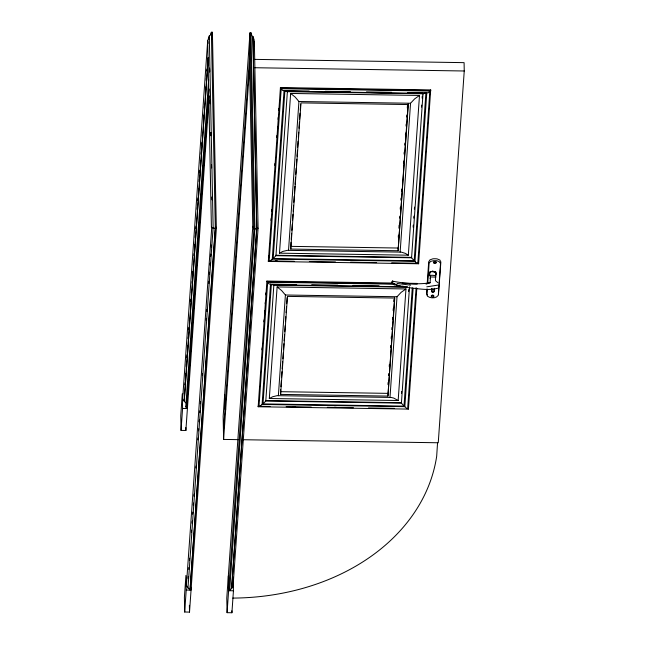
<?xml version="1.0" encoding="UTF-8"?>
<svg xmlns="http://www.w3.org/2000/svg" width="645" height="645" viewBox="0 0 645 645"><rect width="100%" height="100%" fill="white"/><g stroke="black" fill="none" stroke-linecap="round" stroke-linejoin="round"><path stroke-width="0.97" d="M212.269 39.119L212.407 32.266L211.383 32.25L211.246 34.258M249.43 59.292L249.97 32.855L250.986 32.871L254.92 229.088L253.904 229.072L252.784 226.29L249.43 59.292L223.436 431.07M231.611 588.716L256.783 228.725L254.88 228.975L229.636 590.723L230.692 589.046L231.611 588.716L256.726 228.588L252.929 36.588L252.018 35.951L250.986 32.871L250.849 34.878M431.715 290.46L431.795 288.799M431.771 289.025L431.787 291.677M431.932 288.549L431.747 291.798L433.198 292.298L433.972 291.959L434.279 288.573M437.552 442.76L436.689 456.184A214.882 166.757 4 0 1 232.797 598.092M427.369 289.097L426.966 295.112L427.45 296.192C430.441 298.474 436.044 298.683 438.302 295.321L440.543 263.345L439.003 261.523L436.762 260.709L433.375 260.717L430.626 261.41L429.119 263.039L427.772 283.082M181.043 430.409L182.583 408.438L182.285 393.829L180.753 415.799L181.043 430.409L185.873 430.481L209.27 95.895M184.26 393.893L184.486 391.628M184.889 384.863L185.115 382.598M185.607 375.567L185.752 373.56M186.244 366.537L186.365 363.804M186.873 357.499L186.994 354.782M187.485 347.768L187.622 345.76M188.114 338.738L188.259 336.73M188.751 329.716L188.977 327.386M189.38 320.686L189.614 318.348M190.71 301.634L190.944 299.28M191.339 292.612L191.573 290.242M192.065 283.219L192.21 281.204M192.702 274.181L192.815 271.553M193.331 265.143L193.444 262.531M193.935 255.509L194.081 253.509M194.564 246.487L194.709 244.479M195.201 237.465L195.435 235.03M195.83 228.435L196.072 226M197.16 209.383L197.402 206.924M197.797 200.361L198.031 197.886M198.523 190.864L198.668 188.856M199.16 181.826L199.265 179.302M199.789 172.796L199.894 170.28M200.385 163.258L200.531 161.25M201.022 154.236L201.264 151.712M201.651 145.206L201.893 142.674M202.28 136.184L202.53 133.644M203.61 117.132L203.756 115.124M204.247 108.11L204.384 106.102M205.618 89.478L205.715 87.051M206.247 80.44L206.352 78.029M206.835 71.006L206.981 68.999M207.472 61.984L207.722 59.356M209.125 39.281L209.294 35.91L210.238 35.298L211.383 32.25L215.317 228.467L190.033 590.102L215.277 228.354L211.415 227.5L207.674 40.845L209.294 35.91L213.148 228.048M186.042 402.996L184.228 401.432L184.212 400.618L208.206 57.502M184.228 401.432L208.246 57.977M208.964 88.849L186.607 408.503L185.776 406.753L208.649 79.617M211.915 39.297L212.407 32.266L216.341 228.483L189.517 612.089L184.688 612.016L184.389 597.399L185.929 575.437L186.22 590.046L184.688 612.016M188.372 379.639L188.517 377.631M190.34 351.557L190.477 349.55M190.968 342.527L191.113 340.52M191.605 333.505L191.742 331.498M192.234 324.475L192.371 322.468M192.863 315.445L193.008 313.438M194.83 287.364L194.967 285.356M196.79 259.274L196.935 257.274M197.426 250.252L197.564 248.244M198.055 241.222L198.192 239.214M198.684 232.2L198.829 230.192M199.321 223.17L199.458 221.162M201.28 195.088L201.425 193.081M203.248 166.999L203.385 164.991M203.876 157.969L204.013 155.969M204.505 148.947L204.65 146.939M205.142 139.917L205.279 137.909M205.771 130.895L205.908 128.887M207.73 102.805L207.875 100.797M186.59 407.809L208.851 89.558M188.147 578.484L188.284 576.469M188.775 569.446L188.912 567.431M189.404 560.4L189.63 558.231M191.372 532.286L191.597 530.134M192.008 523.248L192.226 521.104M192.637 514.21L192.863 512.074M193.266 505.172L193.492 503.052M193.903 496.134L194.121 494.022M195.87 468.012L196.088 465.924M197.838 439.898L198.055 437.834M198.466 430.852L198.684 428.804M199.095 421.814L199.313 419.774M199.732 412.776L199.942 410.744M200.361 403.738L200.579 401.714M202.401 375.632L202.466 373.616M206.263 320.452L206.327 318.38M206.892 311.422L206.964 309.342M208.859 283.332L208.932 281.22M209.488 274.302L209.561 272.182M210.117 265.272L210.197 263.144M210.746 256.242L210.826 254.106M211.383 247.212L211.455 245.068M190.017 589.522L187.977 588.03L213.092 227.903M238.674 439.656L223.605 439.422L249.599 67.644M252.792 38.595L252.929 36.588L256.783 228.725L258.089 228.233L254.348 41.57L253.953 39.023L252.905 37.958M254.001 46.593L254.348 41.57L253.856 44.102M252.784 226.29L226.782 598.06L227.08 612.677L231.91 612.75L233.442 590.78L233.167 577.146M227.08 612.677L253.904 229.072L249.97 32.855L223.146 416.46L223.605 439.422M231.595 587.958L232.66 587.393L233.079 585.999L258.089 228.233L257.54 227.959M261.991 349.848L262.128 347.849M263.942 321.839L264.087 319.839M264.579 312.833L264.716 310.834M265.208 303.827L265.345 301.828M265.837 294.821L265.974 292.822M268.441 257.54L268.578 255.533M271.029 220.493L271.174 218.486M271.666 211.479L271.803 209.48M272.295 202.474L272.432 200.466M274.883 165.426L275.02 163.419M276.842 137.393L276.987 135.386M277.471 128.379L277.616 126.38M278.1 119.365L278.245 117.366M278.737 110.359L278.874 108.352M416.815 288.42L408.43 409.091L258.177 406.753L266.909 281.075L393.119 283.042M430.691 89.921L418.597 263.765L268.336 261.418L280.438 87.575L430.691 89.921L430.707 90.55L280.454 88.204L280.438 87.575M296.652 284.534L270.513 284.123L262.096 404.439L259.621 406.511L259.016 406.253L267.691 282.22L396.248 284.219M309.173 91.026L284.042 90.631L272.263 259.113L269.779 261.185L269.183 260.927L281.22 88.728L429.868 91.042L417.823 263.241L416.428 263.128L415.001 261.338L426.78 92.856L407.688 92.558M412.276 287.888L404.004 406.108L263.007 403.907L271.343 284.687L272.359 284.421L273.883 285.163L407.511 287.251M425.402 93.122L425.877 93.388L414.171 260.774L273.174 258.572L284.872 91.195L285.896 90.929L287.412 91.671L423.047 93.791L424.724 93.098M269.32 398.505L277.124 286.936L405.963 288.952L398.167 400.513L269.32 398.505L272.593 396.788L277.092 395.667L391.12 397.449L393.74 398.078L398.167 400.513M279.487 253.171L290.653 93.444L419.492 95.452L408.325 255.186L279.487 253.171L282.76 251.453L287.251 250.341L401.279 252.122L405.334 253.372L408.325 255.186M278.366 395.716L285.404 294.999L281.567 290.492L277.124 286.936M288.525 250.389L298.933 101.507L295.104 97L290.653 93.444M280.607 394.401L287.46 296.386L394.78 298.063L387.927 396.078L280.607 394.401L280.688 389.685M280.897 386.686L281.317 380.687M281.526 377.688L281.946 371.681M282.155 368.682L282.647 361.684M282.857 358.685L283.276 352.678M283.486 349.679L283.905 343.68M284.114 340.681L284.534 334.682M284.743 331.675L285.163 325.677M285.445 321.678L285.791 316.679M286.074 312.672L286.493 306.673M286.703 303.674L287.122 297.676M290.766 249.067L300.989 102.894L408.309 104.571L398.094 250.744L290.766 249.067L290.992 242.351M291.201 239.351L291.621 233.337M291.83 230.338L292.25 224.331M292.532 220.324L292.951 214.317M293.161 211.31L293.58 205.303M293.789 202.304L294.209 196.298M294.426 193.29L294.91 186.284M295.055 184.285L295.539 177.27M295.757 174.271L296.176 168.264M296.386 165.257L296.805 159.251M297.014 156.251L297.434 150.237M297.643 147.237L298.063 141.231M298.345 137.224L298.691 132.217M298.974 128.218L299.393 122.203M299.603 119.204L300.022 113.198M300.231 110.19L300.651 104.184M387.968 384.517L388.105 382.517M388.596 375.511L388.733 373.511M389.225 366.513L389.362 364.514M390.556 347.51L390.693 345.51M391.184 338.512L391.322 336.513M391.813 329.506L391.95 327.507M392.515 319.509L392.652 317.509M393.144 310.503L393.281 308.503M393.772 301.505L393.91 299.506M398.271 237.183L398.408 235.175M398.9 228.169L399.11 225.161M399.602 218.155L399.739 216.156M400.231 209.149L400.368 207.142M400.859 200.135L400.997 198.136M401.488 191.122L401.633 189.122M403.447 163.088L403.593 161.089M404.076 154.082L404.222 152.075M404.713 145.069L404.85 143.069M405.407 135.055L405.552 133.055M406.044 126.049L406.181 124.042M406.673 117.035L406.81 115.036M407.301 108.021L407.511 105.022M387.927 396.078L394.587 297.345M398.094 250.744L408.116 103.861M389.983 397.457L397.022 296.74L401.134 292.354L405.963 288.952M400.142 252.131L410.551 103.248L414.662 98.862L419.492 95.452M401.496 393.45L401.633 391.45M408.616 291.588L408.753 289.589M413.123 227.113L413.268 225.113M413.751 218.115L413.897 216.107M414.38 209.109L414.525 207.109M421.516 107.11L421.653 105.111M422.144 98.105L422.281 96.105M409.511 286.864L401.416 403.125L404.004 406.108M411.986 93.194L423.039 93.372L411.583 257.79L414.171 260.774M416.122 287.541L407.664 408.575L407.132 408.817L404.842 406.673L413.114 288.355M426.805 289.065L426.619 293.677M427.216 283.219L428.715 261.781L429.981 259.854L432.9 258.814A13.763 8.659 -1.1 0 1 437.092 258.887L439.858 260.016L440.857 261.975L438.495 293.862M254.453 59.372L464.086 62.646L464.247 70.99L438.253 442.768L242.665 439.713M434.391 288.283L434.053 291.564L432.577 292.016A1.105 0.693 -1.1 0 1 432.134 291.911M394.006 283.695L391.934 283.195L392.41 281.164C404.786 283.534 417.887 284.759 430.279 282.776M435.254 272.021L432.666 271.19L434.472 271.859M429.957 271.932L429.699 275.56L429.441 273.254L429.957 271.932L432.053 271.561L435.633 271.9L436.181 273.956L435.754 275.367M185.776 406.753L186.55 405.721M431.392 296.015L431.457 295.805A1.161 0.734 -1.1 0 1 432.489 295.305L433.15 295.394A1.161 0.734 -1.1 0 1 433.682 295.837M429.989 278.455L430.505 276.947L435.44 277.076L435.488 280.72L437.915 282.704M393.571 281.591L392.41 281.164L391.813 282.067M435.44 277.076L435.391 275.6C433.771 275.681 430.312 274.294 430.086 276.592L430.505 276.947L430.07 282.679L426.087 284.147M273.174 258.572L275.947 255.678L411.583 257.79L411.575 257.371L275.939 255.259L275.947 255.678L287.404 91.251L287.412 91.671M263.007 403.907L265.788 401.005L401.416 403.125L401.408 402.706L265.78 400.585L265.788 401.005L273.875 284.743L273.883 285.163M438.689 286.678L439.422 285.372M429.868 91.042L428.344 92.783L426.78 92.856M396.498 285.001L400.481 286.235L392.958 283.711L392.216 283.26L392.732 282.558M433.811 262.249L434.835 261.749L436.028 262.281M435.826 263.241L436.189 261.975L434.819 261.548A1.492 0.943 -1.1 0 0 433.416 262.563L434.279 263.362M433.617 296.329L433.424 296.515A1.161 0.734 -1.1 0 1 433.061 296.684M211.754 227.242L186.397 585.273L187.977 588.03M284.042 90.631L282.647 90.51L281.22 88.728M270.513 284.123L269.118 284.002L267.691 282.22M437.641 288.242C428.207 290.839 417.96 288.573 408.358 287.638M430.546 271.908L432.666 271.19M426.764 286.84L437.858 285.106M254.614 67.725L464.247 70.99M325.257 91.276L350.388 91.663M366.473 91.913L391.604 92.308M284.872 91.195L425.877 93.388M288.412 91.267L303.481 91.501M329.603 91.913L344.672 92.146M370.794 92.558L385.863 92.791M298.933 101.507L410.551 103.248M290.71 246.358L398.038 248.027M272.263 259.113L415.001 261.338M275.342 260.903L277.342 260.935M316.405 261.539L318.412 261.572M269.183 260.927L294.289 261.314M309.358 261.548L335.464 261.959M350.533 262.192L376.648 262.604M391.709 262.838L417.823 263.241M402.141 283.179L417.162 283.413L417.178 284.042L409.164 283.913M394.135 283.679L266.925 281.696L266.909 281.075M311.728 284.767L337.859 285.171M352.944 285.404L379.075 285.816M394.151 286.049L403.206 286.195M271.343 284.687L407.503 286.832M285.404 294.999L397.022 296.74M280.551 391.684L387.871 393.361M262.096 404.439L404.842 406.673M293.225 406.673L295.225 406.705M334.295 407.309L336.295 407.342M259.016 406.253L270.061 406.431M286.138 406.681L311.245 407.068M327.313 407.317L353.428 407.729M368.489 407.963L394.603 408.374M182.583 408.438L187.413 408.511L187.373 406.568M225.774 409.115L224.976 409.099L224.678 394.49M186.22 590.046L191.049 590.119L190.993 587.2M233.442 590.78L228.612 590.707L228.322 576.098M436.181 273.956L435.633 271.9L432.053 271.561M410.631 285.163L397.151 283.478M432.206 296.974L431.07 296.128L432.182 295.144L433.553 295.329L433.932 296.426A1.556 0.976 -1.1 0 1 432.94 296.958M392.41 281.164L392.926 281.373M434.407 263.144L434.133 263.031A1.161 0.734 -1.1 0 1 433.859 262.805M184.212 400.618L183.132 400.021L182.656 398.61L207.674 40.845L208.069 43.392M426.966 294.338L427.53 294.926M391.757 282.631L392.216 283.26M215.591 226.629L216.341 228.483L215.277 228.354M232.603 584.588L233.079 585.999M435.851 277.414L435.633 271.9M423.039 93.372L423.047 93.791M418.581 263.136L418.597 263.765M408.422 408.47L408.43 409.091M268.328 260.79L268.336 261.418M258.161 406.124L258.177 406.753M231.869 610.799L231.91 612.75M209.601 68.547L209.665 71.563M210.246 100.668L210.31 103.684M210.891 132.789L210.955 135.805M211.536 164.91L211.6 167.926M212.181 197.031L212.237 200.047M209.536 68.056L209.617 72.079M210.181 100.249L210.238 103.265M210.826 132.435L210.883 135.45M211.471 164.628L211.528 167.644M212.116 196.814L212.181 199.829M185.816 427.562L185.873 430.481M189.38 605.268L189.517 612.089M436.028 262.281A1.161 0.734 -1.1 0 1 435.198 263.176"/></g></svg>
